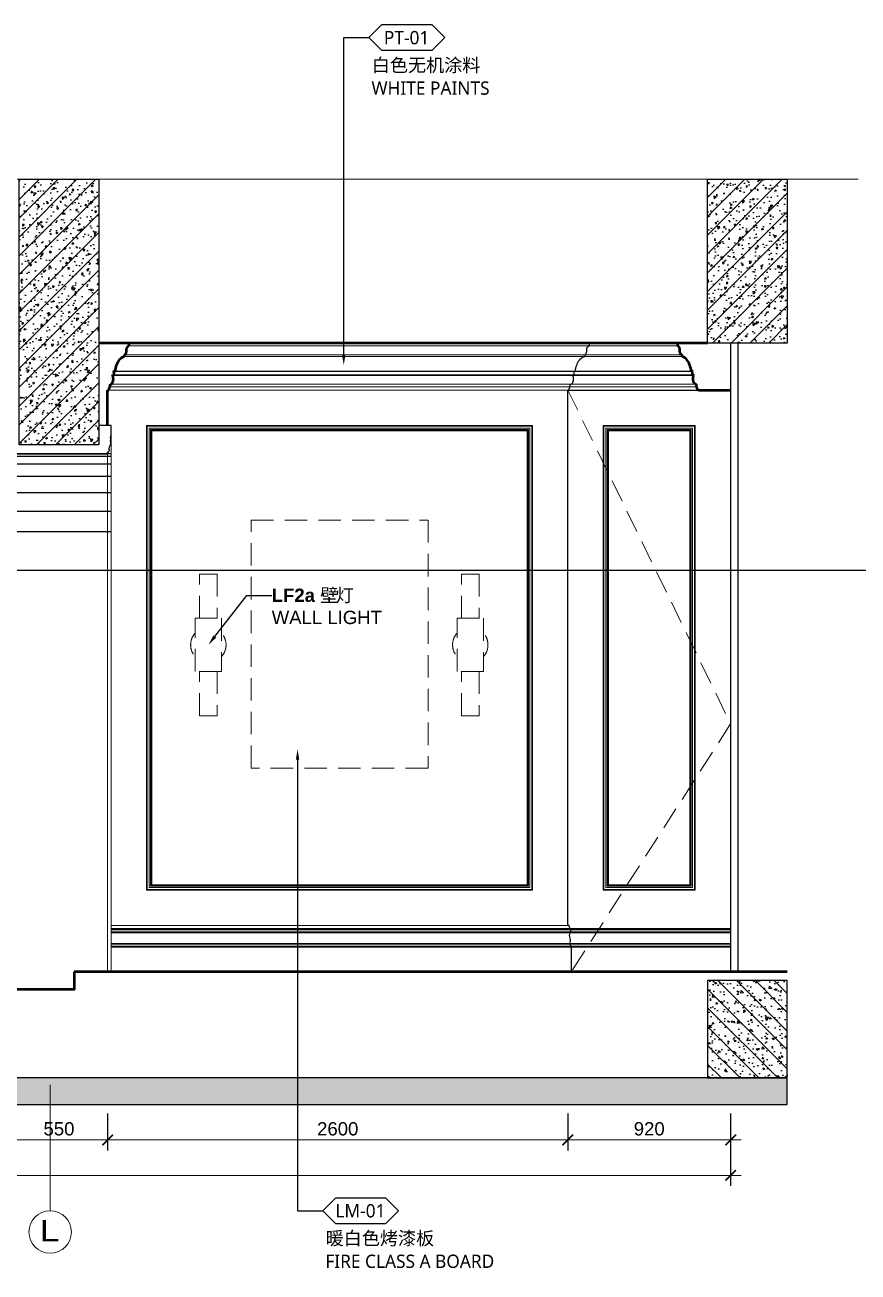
# Model space of a CAD drawing. Header units: millimetres. Extents: x 6321 to 120763, y -355 to 15211.
# Drawn here: x 91249 to 95956, y -225 to 6817 of the extents above; entities that cross this region are included whole.
import ezdxf
from ezdxf import colors
from ezdxf.entities.mleader import LeaderData, LeaderLine
from ezdxf.enums import TextEntityAlignment as Align
from ezdxf.math import Vec2, Vec3

# ---------------------------------------------------------------- set-up
doc = ezdxf.new("R2010")
doc.units = ezdxf.units.MM
doc.linetypes.add('_ACM-G-HIDDEN', pattern=[4.7625, 3.175, -1.5875])
doc.linetypes.add('DASHED', pattern=[19.05, 12.7, -6.35])
for name, color, linetype in [('0 @ 30 (1)', 7, 'Continuous'), ('0 @ 30 (2)', 7, 'Continuous'), ('A-stairs', 2, 'Continuous'), ('I—装饰—中线', 70, 'Continuous'), ('WALL', 7, 'Continuous'), ('WALL TYPE$0$G-ANNO-NOTE-CH', 7, 'Continuous')]:
    doc.layers.add(name, color=color, linetype=linetype)
for name, color, linetype, lineweight in [('_ACM-A-ANNO-DIMS', 2, 'Continuous', 13), ('_ACM-A-ANNO-DIMS @ 30 (2)', 2, 'Continuous', 13), ('_ACM-A-DETL-THIN', 2, 'Continuous', 9), ('_ACM-A-ELVE-HIDD', 1, '_ACM-G-HIDDEN', 13), ('_ACM-A-ELVE-MEDM', 3, 'Continuous', 25), ('_ACM-A-ELVE-THIK', 5, 'Continuous', 50), ('Contour【轮廓线】', 94, 'Continuous', 0)]:
    doc.layers.add(name, color=color, linetype=linetype, lineweight=lineweight)
doc.styles.add('_ACM-G-NOTES', font='arial.ttf')
doc.styles.add('Arial', font='ARIALUNI.ttf')
doc.styles.add('Arial_1', font='arial.ttf', dxfattribs={"height": 75})
doc.styles.add('WALL TYPE$0$Aecom Chinese', font='Microsoft YaHei.ttf')
doc.dimstyles.new('Aec-Arch-M-注释性', dxfattribs={"dimscale": 2, "dimtxt": 2.5, "dimasz": 2, "dimexe": 2, "dimexo": 2, "dimgap": 0.8, "dimtad": 1, "dimdec": 0, "dimrnd": 5, "dimzin": 3, "dimdsep": 46, "dimtxsty": 'Arial', "dimblk": 'WALL TYPE$0$_ArchTick', "dimcen": 2.5, "dimdle": 2, "dimclrd": 256, "dimclrt": 256, "dimazin": 2, "dimtfac": 0.75, "dimtdec": 0, "dimtix": 1, "dimtmove": 2, "dimatfit": 2, "dimfxl": 5, "dimfxlon": 1, "dimtolj": 1, "dimtzin": 0, "dimlwd": -1, "dimarcsym": 0})

# ---------------------------------------------------------------- blocks, each defined once
blk = doc.blocks.new('*U84')
at = {"color": 250}
for p, q in [((0, 590), (0, 0)), ((113.9, 590), (113.9, 0)), ((220, 590), (220, 0)), ((311.1, 590), (311.1, 0)), ((381.1, 590), (381.1, 0)), ((425, 590), (425, 0)), ((440, 590), (440, 0))]:
    blk.add_line(p, q, dxfattribs=at)
blk = doc.blocks.new('*U106')
h = blk.add_hatch(color=250)
h.dxf.hatch_style = 1
h.paths.add_polyline_path([(8790.7, -50), (8790.7, 100), (-2401.3, 100), (-2401.3, -50)])
blk.add_lwpolyline([(8790.7, -50), (8790.7, 100), (-2401.3, 100), (-2401.3, -50)], close=True)
blk = doc.blocks.new('*U107')
h = blk.add_hatch()
h.set_pattern_fill('0-钢筋混凝土001-DOM', color=250, scale=15, pattern_type=2)
h.set_pattern_definition([(45, (-250, -884.64), (-53.033, 53.033), []), (50, (-250, -884.64), (107.58903, -9.4128), [11.25, -123.75]), (355, (-250, -884.64), (-20.8127, 112.8288), [9, -99]), (100.4514, (-241.03, -885.42), (86.7764, 103.4159), [9.561, -105.1713]), (46.1842, (-250, -854.64), (160.0862, -24.8279), [16.875, -185.625]), (96.6356, (-236.66, -856.7), (140.1994, 146.1177), [14.3415, -157.757]), (351.1842, (-250, -854.64), (140.1993, 146.1178), [13.5, -148.5]), (21, (-235, -862.14), (89.53606, -60.39283), [11.25, -123.75]), (326, (-235, -862.14), (36.4973, 108.7725), [9, -99]), (71.4514, (-227.54, -867.17), (126.0334, 48.3796), [9.561, -105.1713]), (37.5, (-250, -884.64), (1.82398, 49.93408), [0.75, -97.8, 0.75, -100.5, 0.75, -99.375]), (7.5, (-250, -884.64), (39.46043, 59.16176), [0.75, -57.3, 0.75, -95.55, 0.75, -37.875]), (327.5, (-283.45, -884.64), (80.07337, -3.38323), [0.75, -37.5, 0.75, -117, 0.75, -155.25]), (317.5, (-298.45, -884.64), (87.47793, 15.01575), [0.75, -48.75, 0.75, -77.7, 0.75, -110.25])])
h.paths.add_polyline_path([(11880.4, -7843.9), (12330.4, -7843.9), (12330.4, -9344.2), (11880.4, -9344.2)])
blk.add_lwpolyline([(11880.4, -7843.9), (12330.4, -7843.9), (12330.4, -9344.2), (11880.4, -9344.2)], close=True)
blk = doc.blocks.new('*U103')
h = blk.add_hatch()
h.set_pattern_fill('0-钢筋混凝土001-DOM', color=250, scale=15, pattern_type=2)
h.set_pattern_definition([(45, (-250, -1460), (-53.033, 53.033), []), (50, (-250, -1460), (107.58903, -9.4128), [11.25, -123.75]), (355, (-250, -1460), (-20.8127, 112.8288), [9, -99]), (100.4514, (-241.03, -1460.78), (86.7764, 103.4159), [9.561, -105.1713]), (46.1842, (-250, -1430), (160.0862, -24.8279), [16.875, -185.625]), (96.6356, (-236.66, -1432.07), (140.1994, 146.1177), [14.3415, -157.757]), (351.1842, (-250, -1430), (140.1993, 146.1178), [13.5, -148.5]), (21, (-235, -1437.5), (89.53606, -60.39283), [11.25, -123.75]), (326, (-235, -1437.5), (36.4973, 108.7725), [9, -99]), (71.4514, (-227.54, -1442.53), (126.0334, 48.3796), [9.561, -105.1713]), (37.5, (-250, -1460), (1.82398, 49.93408), [0.75, -97.8, 0.75, -100.5, 0.75, -99.375]), (7.5, (-250, -1460), (39.46043, 59.16176), [0.75, -57.3, 0.75, -95.55, 0.75, -37.875]), (327.5, (-283.45, -1460), (80.07337, -3.38323), [0.75, -37.5, 0.75, -117, 0.75, -155.25]), (317.5, (-298.45, -1460), (87.47793, 15.01575), [0.75, -48.75, 0.75, -77.7, 0.75, -110.25])])
h.paths.add_polyline_path([(11880.4, -8419.2), (12330.4, -8419.2), (12330.4, -9344.2), (11880.4, -9344.2)])
blk.add_lwpolyline([(11880.4, -8419.2), (12330.4, -8419.2), (12330.4, -9344.2), (11880.4, -9344.2)], close=True)
blk = doc.blocks.new('*U104')
h = blk.add_hatch()
h.set_pattern_fill('0-钢筋混凝土001-DOM', color=250, scale=15, pattern_type=2)
h.set_pattern_definition([(45, (-250, -3685), (-53.033, 53.033), []), (50, (-250, -3685), (107.589, -9.4128), [11.25, -123.75]), (355, (-250, -3685), (-20.8127, 112.8288), [9, -99]), (100.4514, (-241.03, -3685.78), (86.7764, 103.4159), [9.561, -105.1713]), (46.1842, (-250, -3655), (160.0862, -24.8279), [16.875, -185.625]), (96.6356, (-236.66, -3657.07), (140.1994, 146.1177), [14.3415, -157.757]), (351.1842, (-250, -3655), (140.1993, 146.1178), [13.5, -148.5]), (21, (-235, -3662.5), (89.53606, -60.39283), [11.25, -123.75]), (326, (-235, -3662.5), (36.4973, 108.7725), [9, -99]), (71.4514, (-227.54, -3667.53), (126.0334, 48.3796), [9.561, -105.1713]), (37.5, (-250, -3685), (1.82398, 49.93408), [0.75, -97.8, 0.75, -100.5, 0.75, -99.375]), (7.5, (-250, -3685), (39.46043, 59.16176), [0.75, -57.3, 0.75, -95.55, 0.75, -37.875]), (327.5, (-283.45, -3685), (80.07337, -3.38323), [0.75, -37.5, 0.75, -117, 0.75, -155.25]), (317.5, (-298.45, -3685), (87.47793, 15.01575), [0.75, -48.75, 0.75, -77.7, 0.75, -110.25])])
h.paths.add_polyline_path([(11880.4, -9719.2), (12330.4, -9719.2), (12330.4, -10269.2), (11880.4, -10269.2)])
blk.add_lwpolyline([(11880.4, -9719.2), (12330.4, -9719.2), (12330.4, -10269.2), (11880.4, -10269.2)], close=True)
blk = doc.blocks.new('A$Cce934aea')
at = {"layer": '_ACM-A-ELVE-HIDD', "ltscale": 40}
for points in [[(-50, 150), (-50, 400), (50, 400), (50, 150)], [(50, -150), (50, -400), (-50, -400), (-50, -150)]]:
    blk.add_lwpolyline(points, dxfattribs=at)
blk.add_lwpolyline([(-75, 150), (75, 150), (75, -150), (-75, -150)], close=True, dxfattribs=at)
for start, end in [(138.59038, 221.40962), (318.59038, 41.40962)]:
    blk.add_arc((0, 0), 100, start, end, dxfattribs=at)
blk = doc.blocks.new('*U90')
at = {"layer": '_ACM-A-DETL-THIN'}
for points in [[(0, 3084.6), (2180, 3084.6), (2180, 460), (0, 460)], [(30, 3054.6), (2150, 3054.6), (2150, 490), (30, 490)]]:
    blk.add_lwpolyline(points, close=True, dxfattribs=at)
at = {"layer": '_ACM-A-DETL-THIN', "color": 8}
for points in [[(2.7, 3082), (2177.3, 3082), (2177.3, 462.7), (2.7, 462.7)], [(3.3, 3081.3), (2176.7, 3081.3), (2176.7, 463.3), (3.3, 463.3)], [(14.7, 3070), (2165.3, 3070), (2165.3, 474.7), (14.7, 474.7)], [(15.3, 3069.3), (2164.7, 3069.3), (2164.7, 475.3), (15.3, 475.3)], [(22.7, 3062), (2157.3, 3062), (2157.3, 482.7), (22.7, 482.7)], [(23.3, 3061.3), (2156.7, 3061.3), (2156.7, 483.3), (23.3, 483.3)], [(26.7, 3058), (2153.3, 3058), (2153.3, 486.7), (26.7, 486.7)]]:
    blk.add_lwpolyline(points, close=True, dxfattribs=at)
blk = doc.blocks.new('*U91')
at = {"layer": '_ACM-A-DETL-THIN'}
for points in [[(0, 3084.6), (520, 3084.6), (520, 460), (0, 460)], [(30, 3054.6), (490, 3054.6), (490, 490), (30, 490)]]:
    blk.add_lwpolyline(points, close=True, dxfattribs=at)
at = {"layer": '_ACM-A-DETL-THIN', "color": 8}
for points in [[(2.7, 3082), (517.3, 3082), (517.3, 462.7), (2.7, 462.7)], [(3.3, 3081.3), (516.7, 3081.3), (516.7, 463.3), (3.3, 463.3)], [(14.7, 3070), (505.3, 3070), (505.3, 474.7), (14.7, 474.7)], [(15.3, 3069.3), (504.7, 3069.3), (504.7, 475.3), (15.3, 475.3)], [(22.7, 3062), (497.3, 3062), (497.3, 482.7), (22.7, 482.7)], [(23.3, 3061.3), (496.7, 3061.3), (496.7, 483.3), (23.3, 483.3)], [(26.7, 3058), (493.3, 3058), (493.3, 486.7), (26.7, 486.7)]]:
    blk.add_lwpolyline(points, close=True, dxfattribs=at)
blk = doc.blocks.new('*U108')
for points in [[(120, 3550), (120, 3533.8)], [(94.1, 3473.9), (94.3, 3483.1)], [(34.4, 3388.5), (35.7, 3390.8), (42.2, 3390.8)], [(13.7, 3303.1), (13.7, 3316.9)]]:
    blk.add_lwpolyline(points)
for points in [[(28, 3367.7), (29.2, 3370, -3.820271)], [(14, 235.9), (14, 241.1), (12, 244.5, 0.210461), (9.8, 252.3, -0.257124), (7, 260), (0, 260), (0, 3284.6), (7.2, 3284.6)], [(20, 0), (20, 139.4), (17, 142.9, 0.225389), (14, 151.5, 0.258478), (11, 160.1, 0.23997), (13.4, 188.8, -0.251402), (14, 220.4), (14, 225.5)]]:
    blk.add_lwpolyline(points, format="xyb")
blk.add_ellipse((14, 230.7), major_axis=(0, 5.17), ratio=0.583714, start_param=3.141593, end_param=6.283185)
for points in [[(106.8, 3506.2), (106.8, 3508), (106.8, 3509.9), (107.2, 3515.3), (107.9, 3518.8), (108.9, 3522.1), (110.1, 3525.1), (111.5, 3527.7), (114.1, 3530.9), (116, 3532.4), (117.9, 3533.4), (119, 3533.7), (120, 3533.8)], [(42.2, 3390.8), (50.5, 3425.4), (57, 3440.2), (77.1, 3465.5), (83.7, 3469.9), (94.1, 3473.9)], [(94.3, 3483.1), (95.3, 3483.2), (97.2, 3483.8), (99.9, 3485.7), (102, 3488.2), (104.4, 3492.7), (106.2, 3499.1), (106.7, 3502.6), (106.8, 3506.2)], [(29.2, 3370), (30, 3369.8), (30.7, 3369.8), (31.5, 3370), (32.2, 3370.3), (32.9, 3370.8), (33.5, 3371.4), (34.7, 3373.1), (35.6, 3375.2), (36.2, 3377.6), (36.4, 3380.2), (36.3, 3382.8), (36.1, 3384.1), (35.4, 3386.5), (34.4, 3388.5)], [(13.7, 3316.9), (15.6, 3316.9), (17.6, 3317.2), (21.3, 3319), (24.7, 3322.2), (26.3, 3324.3), (28.9, 3329.4), (29.9, 3332.3), (30.8, 3335.4), (31.5, 3338.6), (31.9, 3341.9), (32.2, 3345.4), (32, 3352.3), (31.6, 3355.7), (31, 3358.9), (30.2, 3362), (29.2, 3365), (28, 3367.7)], [(7.2, 3284.6), (7.8, 3291.2), (8.5, 3294.1), (9.6, 3297.3), (11.6, 3300.8), (13.7, 3303.1)]]:
    blk.add_spline(points, degree=3)
blk = doc.blocks.new('K_1208044515')
at = {"layer": '_ACM-A-ELVE-THIK'}
for points in [[(60, 0), (60, -16.2)], [(34.1, -76.1), (34.3, -66.9)], [(-25.6, -161.5), (-24.3, -159.2), (-17.8, -159.2)], [(-60, -465.4), (-60, -265.4)], [(-60, -265.4), (-52.8, -265.4)], [(-46.3, -246.9), (-46.3, -233.1)]]:
    blk.add_lwpolyline(points, dxfattribs=at)
blk.add_lwpolyline([(-32, -182.3), (-30.8, -180, -3.820271)], format="xyb", dxfattribs=at)
for points in [[(34.3, -66.9), (35.3, -66.8), (37.2, -66.2), (39.9, -64.3), (42, -61.8), (44.4, -57.3), (46.2, -50.9), (46.7, -47.4), (46.8, -43.8)], [(46.8, -43.8), (46.8, -42), (46.8, -40.1), (47.2, -34.7), (47.9, -31.2), (48.9, -27.9), (50.1, -24.9), (51.5, -22.3), (54.1, -19.1), (56, -17.6), (57.9, -16.6), (59, -16.3), (60, -16.2)], [(-17.8, -159.2), (-9.5, -124.6), (-3, -109.8), (17.1, -84.5), (23.7, -80.1), (34.1, -76.1)], [(-46.3, -233.1), (-44.4, -233.1), (-42.4, -232.8), (-38.7, -231), (-35.3, -227.8), (-33.7, -225.7), (-31.1, -220.6), (-30.1, -217.7), (-29.2, -214.6), (-28.5, -211.4), (-28.1, -208.1), (-27.8, -204.6), (-28, -197.7), (-28.4, -194.3), (-29, -191.1), (-29.8, -188), (-30.8, -185), (-32, -182.3)], [(-30.8, -180), (-30, -180.2), (-29.3, -180.2), (-28.5, -180), (-27.8, -179.7), (-27.1, -179.2), (-26.5, -178.6), (-25.3, -176.9), (-24.4, -174.8), (-23.8, -172.4), (-23.6, -169.8), (-23.7, -167.2), (-23.9, -165.9), (-24.6, -163.5), (-25.6, -161.5)], [(-52.8, -265.4), (-52.2, -258.8), (-51.5, -255.9), (-50.4, -252.7), (-48.4, -249.2), (-46.3, -246.9)]]:
    blk.add_spline(points, degree=3, dxfattribs=at)
blk = doc.blocks.new('WALL TYPE$0$_ArchTick')
at = {"color": 0, "linetype": 'ByBlock', "const_width": 0.15}
blk.add_lwpolyline([(-0.5, -0.5), (0.5, 0.5)], dxfattribs=at)
blk = doc.blocks.new('*D242')
at = {"layer": '_ACM-A-ANNO-DIMS', "color": 0, "lineweight": -2, "transparency": 16777216}
for p, q in [((94316.5, 670.7), (94316.5, 460.7)), ((95236.5, 670.7), (95236.5, 460.7))]:
    blk.add_line(p, q, dxfattribs=at)
at = {"layer": '_ACM-A-ANNO-DIMS', "transparency": 16777216}
blk.add_line((94256.5, 520.7), (95296.5, 520.7), dxfattribs=at)
at = {"layer": 'Defpoints', "color": 0, "transparency": 16777216}
for p in [(94316.5, 1730.7), (95236.5, 1730.7), (95236.5, 520.7)]:
    blk.add_point(p, dxfattribs=at)
at = {"layer": '_ACM-A-ANNO-DIMS', "transparency": 16777216, "xscale": 60, "yscale": 60, "zscale": 60, "rotation": 180}
blk.add_blockref('WALL TYPE$0$_ArchTick', (94316.5, 520.7), dxfattribs=at)
at = {"layer": '_ACM-A-ANNO-DIMS', "transparency": 16777216, "xscale": 60, "yscale": 60, "zscale": 60}
blk.add_blockref('WALL TYPE$0$_ArchTick', (95236.5, 520.7), dxfattribs=at)
at = {"layer": '_ACM-A-ANNO-DIMS', "transparency": 16777216, "insert": (94776.5, 583), "char_height": 75, "attachment_point": 5, "style": 'Arial'}
blk.add_mtext('\\A1;920', dxfattribs=at)
blk = doc.blocks.new('*D243')
at = {"layer": '_ACM-A-ANNO-DIMS', "color": 0, "lineweight": -2, "transparency": 16777216}
for p, q in [((91716.4, 670.7), (91716.4, 460.7)), ((94316.5, 670.7), (94316.5, 460.7))]:
    blk.add_line(p, q, dxfattribs=at)
at = {"layer": '_ACM-A-ANNO-DIMS', "transparency": 16777216}
blk.add_line((91656.4, 520.7), (94376.5, 520.7), dxfattribs=at)
at = {"layer": 'Defpoints', "color": 0, "transparency": 16777216}
for p in [(91716.4, 1730.7), (94316.5, 1730.7), (94316.5, 520.7)]:
    blk.add_point(p, dxfattribs=at)
at = {"layer": '_ACM-A-ANNO-DIMS', "transparency": 16777216, "xscale": 60, "yscale": 60, "zscale": 60, "rotation": 180}
blk.add_blockref('WALL TYPE$0$_ArchTick', (91716.4, 520.7), dxfattribs=at)
at = {"layer": '_ACM-A-ANNO-DIMS', "transparency": 16777216, "xscale": 60, "yscale": 60, "zscale": 60}
blk.add_blockref('WALL TYPE$0$_ArchTick', (94316.5, 520.7), dxfattribs=at)
at = {"layer": '_ACM-A-ANNO-DIMS', "transparency": 16777216, "insert": (93016.4, 583), "char_height": 75, "attachment_point": 5, "style": 'Arial'}
blk.add_mtext('\\A1;2600', dxfattribs=at)
blk = doc.blocks.new('*D244')
at = {"layer": '_ACM-A-ANNO-DIMS', "color": 0, "lineweight": -2, "transparency": 16777216}
for p, q in [((91166.6, 670.7), (91166.6, 460.7)), ((91716.4, 670.7), (91716.4, 460.7))]:
    blk.add_line(p, q, dxfattribs=at)
at = {"layer": '_ACM-A-ANNO-DIMS', "transparency": 16777216}
blk.add_line((91106.6, 520.7), (91776.4, 520.7), dxfattribs=at)
at = {"layer": 'Defpoints', "color": 0, "transparency": 16777216}
for p in [(91166.6, 1730.7), (91716.4, 1730.7), (91716.4, 520.7)]:
    blk.add_point(p, dxfattribs=at)
at = {"layer": '_ACM-A-ANNO-DIMS', "transparency": 16777216, "xscale": 60, "yscale": 60, "zscale": 60, "rotation": 180}
blk.add_blockref('WALL TYPE$0$_ArchTick', (91166.6, 520.7), dxfattribs=at)
at = {"layer": '_ACM-A-ANNO-DIMS', "transparency": 16777216, "xscale": 60, "yscale": 60, "zscale": 60}
blk.add_blockref('WALL TYPE$0$_ArchTick', (91716.4, 520.7), dxfattribs=at)
at = {"layer": '_ACM-A-ANNO-DIMS', "transparency": 16777216, "insert": (91441.5, 583), "char_height": 75, "attachment_point": 5, "style": 'Arial'}
blk.add_mtext('\\A1;550', dxfattribs=at)
blk = doc.blocks.new('*D248')
at = {"layer": '_ACM-A-ANNO-DIMS', "color": 0, "lineweight": -2, "transparency": 16777216}
for p, q in [((84966.6, 470.7), (84966.6, 260.7)), ((95236.5, 470.7), (95236.5, 260.7))]:
    blk.add_line(p, q, dxfattribs=at)
at = {"layer": '_ACM-A-ANNO-DIMS', "transparency": 16777216}
blk.add_line((84906.6, 320.7), (95296.5, 320.7), dxfattribs=at)
at = {"layer": 'Defpoints', "color": 0, "transparency": 16777216}
for p in [(84966.6, 1730.7), (95236.5, 1730.7), (95236.5, 320.7)]:
    blk.add_point(p, dxfattribs=at)
at = {"layer": '_ACM-A-ANNO-DIMS', "transparency": 16777216, "xscale": 60, "yscale": 60, "zscale": 60, "rotation": 180}
blk.add_blockref('WALL TYPE$0$_ArchTick', (84966.6, 320.7), dxfattribs=at)
at = {"layer": '_ACM-A-ANNO-DIMS', "transparency": 16777216, "xscale": 60, "yscale": 60, "zscale": 60}
blk.add_blockref('WALL TYPE$0$_ArchTick', (95236.5, 320.7), dxfattribs=at)
at = {"layer": '_ACM-A-ANNO-DIMS', "transparency": 16777216, "insert": (90101.5, 383), "char_height": 75, "attachment_point": 5, "style": 'Arial'}
blk.add_mtext('\\A1;10270', dxfattribs=at)
blk = doc.blocks.new('*U92')
for points in [[(0, 4), (0, 10), (0, 18), (0, 26), (0, 27.72)], [(0, 4), (0, 10)]]:
    blk.add_lwpolyline(points)
blk.add_circle((0, 0), 4)
at = {"style": '_ACM-G-NOTES'}
blk.add_attdef('A', text='', height=4, dxfattribs=at).set_placement((-1.79, -1.75), (1.94, -1.75), align=Align.FIT)
blk = doc.blocks.new('*U94')
for p, q in [((-0.65, 0), (-59.96, 0)), ((0.65, 0), (59.96, 0))]:
    blk.add_line(p, q)
blk.add_lwpolyline([(-0.65, 0), (-0.325, 1.1), (0.325, -1.1), (0.65, 0)])
blk = doc.blocks.new('WHA12202707')
at = {"transparency": 16777216}
for p, q in [((2.38, 2.38), (0, 0)), ((11.91, 2.38), (2.38, 2.38)), ((11.91, 2.38), (14.29, 0)), ((2.38, -2.38), (0, 0)), ((11.91, -2.38), (14.29, 0)), ((2.38, -2.38), (11.91, -2.38))]:
    blk.add_line(p, q, dxfattribs=at)
at = {"transparency": 16777216, "style": 'WALL TYPE$0$Aecom Chinese'}
blk.add_attdef('英文2', (0.49, -14.58), '', height=2.5, dxfattribs=at)
at = {"layer": 'WALL TYPE$0$G-ANNO-NOTE-CH', "transparency": 16777216, "style": 'WALL TYPE$0$Aecom Chinese'}
blk.add_attdef('编号', text='', height=2.5, dxfattribs=at).set_placement((7.1, 0), align=Align.MIDDLE)
for tag, p in [('中文', (0.54, -5.18)), ('英文', (0.49, -9.51))]:
    blk.add_attdef(tag, text='', height=2.5, dxfattribs=at).set_placement(p, align=Align.MIDDLE_LEFT)

msp = doc.modelspace()

# ---------------------------------------------------------------- linework, layer by layer
msp.add_xline((51096.6, 3738.8), (1, 0))
at = {"layer": '_ACM-A-DETL-THIN', "color": 8}
for points in [[(94936.5, 5004.6), (91836.5, 5004.6)], [(94962.4, 4944.6), (91810.6, 4944.6)], [(94962.2, 4953.8), (91810.8, 4953.8)], [(95014.3, 4861.5), (91758.7, 4861.5)], [(95028.5, 4838.4), (91744.4, 4838.4)], [(95025, 4840.7), (91748, 4840.7)], [(95022, 4859.2), (91750.9, 4859.2)], [(95042.8, 4773.8), (91730.2, 4773.8)], [(95040.2, 4787.7), (91732.8, 4787.7)], [(91736.5, 4498.4), (91736.5, 1470.7)], [(91716.4, 4395.4), (91716.4, 1470.7)], [(91716.4, 3955.4), (91166.6, 3955.4)], [(95236.5, 1715.2), (91736.5, 1715.2)], [(95236.5, 1711.8), (91736.5, 1711.8)], [(95236.5, 1706.6), (91736.5, 1706.6)], [(95236.5, 1696.3), (91736.5, 1696.3)], [(95236.5, 1691.1), (91736.5, 1691.1)], [(95236.5, 1630.8), (91736.5, 1630.8)], [(95236.5, 1622.2), (91736.5, 1622.2)], [(95236.5, 1613.6), (91736.5, 1613.6)], [(95236.5, 1610.1), (91736.5, 1610.1)]]:
    msp.add_lwpolyline(points, dxfattribs=at)
at = {"layer": '_ACM-A-DETL-THIN'}
for points in [[(94316.5, 4755.4), (91723.7, 4755.4)], [(94316.5, 1730.7), (91736.5, 1730.7)]]:
    msp.add_lwpolyline(points, dxfattribs=at)
at = {"layer": '_ACM-A-DETL-THIN', "color": 8, "linetype": 'DASHED', "ltscale": 10}
msp.add_lwpolyline([(92526.5, 4020.7), (93526.5, 4020.7), (93526.5, 2620.7), (92526.5, 2620.7)], close=True, dxfattribs=at)
at = {"layer": '_ACM-A-ELVE-HIDD', "ltscale": 40}
msp.add_lwpolyline([(94316.5, 4755.4), (95236.5, 2870.7), (94336.5, 1470.7)], dxfattribs=at)
at = {"layer": '_ACM-A-ELVE-MEDM'}
msp.add_lwpolyline([(91166.6, 4395.4), (91716.4, 4395.4), (91716.4, 4405.4), (91720.4, 4405.4, -0.262247), (91723.4, 4408.9), (91723.4, 4411.3, 0.824383), (91724.4, 4417.3, -0.186128), (91733, 4445.5, 0.282378), (91733.5, 4457.8, 0.636149), (91731.5, 4465, 0.284819), (91731.5, 4488.8, 0.623496), (91733.5, 4493.6, -0.37825), (91736.5, 4498.4), (91736.5, 4555.4), (91666.5, 4555.4)], format="xyb", dxfattribs=at)
at = {"layer": '_ACM-A-ELVE-THIK'}
for points in [[(95106.5, 5020.7), (91666.5, 5020.7)], [(94936.5, 5020.7), (94936.5, 5004.6)], [(94962.4, 4944.6), (94962.2, 4953.8)], [(95022, 4859.2), (95020.8, 4861.5), (95014.3, 4861.5)], [(95042.8, 4773.8), (95042.8, 4787.7)], [(95056.5, 4755.4), (95049.3, 4755.4)], [(95056.5, 4755.4), (95236.5, 4755.4)], [(91526.5, 1470.7), (91526.5, 1370.7), (91116.5, 1370.7), (91116.5, 1270.7)], [(95556.5, 1470.7), (91526.5, 1470.7)]]:
    msp.add_lwpolyline(points, dxfattribs=at)
msp.add_lwpolyline([(95028.5, 4838.4), (95027.2, 4840.7, 3.820271)], format="xyb", dxfattribs=at)
for points in [[(94949.6, 4976.9), (94949.7, 4978.7), (94949.7, 4980.6), (94949.2, 4986), (94948.6, 4989.5), (94947.6, 4992.8), (94946.4, 4995.8), (94945, 4998.4), (94942.4, 5001.6), (94940.5, 5003.1), (94938.5, 5004.1), (94937.5, 5004.4), (94936.5, 5004.6)], [(94962.2, 4953.8), (94961.2, 4953.9), (94959.3, 4954.5), (94956.6, 4956.4), (94954.5, 4958.9), (94952, 4963.4), (94950.2, 4969.9), (94949.8, 4973.3), (94949.6, 4976.9)], [(95014.3, 4861.5), (95006, 4896.1), (94999.5, 4911), (94979.4, 4936.3), (94972.8, 4940.6), (94962.4, 4944.6)], [(95027.2, 4840.7), (95026.5, 4840.6), (95025.7, 4840.6), (95025, 4840.7), (95024.3, 4841), (95023.6, 4841.5), (95023, 4842.1), (95021.8, 4843.8), (95020.9, 4845.9), (95020.3, 4848.3), (95020.1, 4850.9), (95020.2, 4853.6), (95020.4, 4854.8), (95021.1, 4857.2), (95022, 4859.2)], [(95042.8, 4787.7), (95040.8, 4787.6), (95038.9, 4787.9), (95035.2, 4789.7), (95031.8, 4792.9), (95030.2, 4795.1), (95027.6, 4800.1), (95026.5, 4803), (95025.7, 4806.1), (95025, 4809.3), (95024.6, 4812.7), (95024.3, 4816.1), (95024.5, 4823), (95024.9, 4826.4), (95025.5, 4829.6), (95026.3, 4832.7), (95027.3, 4835.7), (95028.5, 4838.4)], [(95049.3, 4755.4), (95048.7, 4762), (95048, 4764.9), (95046.8, 4768.1), (95044.9, 4771.5), (95042.8, 4773.8)]]:
    msp.add_spline(points, degree=3, dxfattribs=at)
at = {"layer": 'A-stairs'}
msp.add_lwpolyline([(94316.5, 1730.7), (94316.5, 4755.4), (95236.5, 4755.4), (95236.5, 1470.7), (94316.5, 1470.7)], dxfattribs=at)
at = {"layer": 'Contour【轮廓线】', "color": 94}
msp.add_line((94316.5, 2119.1), (94316.5, 2149.2), dxfattribs=at)
at = {"layer": 'I—装饰—中线', "color": 8}
for p, q in [((95236.5, 5020.7), (95236.5, 1470.7)), ((95276.5, 5020.7), (95276.5, 1470.7))]:
    msp.add_line(p, q, dxfattribs=at)

# ---------------------------------------------------------------- block references
at = {"xscale": -1, "rotation": 270}
msp.add_blockref('*U84', (91146.5, 3955.4), dxfattribs=at)
at = {"layer": '_ACM-A-ANNO-DIMS', "linetype": 'Continuous', "ltscale": 2, "xscale": 100, "yscale": 100, "zscale": 100}
msp.add_blockref('*U94', (89960.5, 5945.7), dxfattribs=at)
at = {"layer": '_ACM-A-ANNO-DIMS'}
for p in [(92285.4, 3316.4), (93765.4, 3316.4)]:
    msp.add_blockref('A$Cce934aea', p, dxfattribs=at)
at = {"layer": '_ACM-A-ANNO-DIMS', "linetype": 'Continuous', "ltscale": 2}
ref = msp.add_blockref('*U92', (91391.5, 0.7), dxfattribs=dict(at, xscale=-30, yscale=30, zscale=30))
ref.add_attrib('A', 'L', dxfattribs={"layer": '0', "height": 120, "style": '_ACM-G-NOTES', "width": 1.201932}).set_placement((91333.3, -51.7), (91445.3, -51.7), align=Align.FIT)
at = {"layer": '_ACM-A-DETL-THIN'}
for name, p in [('*U90', (91936.5, 1470.7)), ('*U91', (94516.5, 1470.7))]:
    msp.add_blockref(name, p, dxfattribs=at)
at = {"layer": '_ACM-A-ELVE-MEDM'}
msp.add_blockref('*U108', (94316.5, 1470.7), dxfattribs=at)
at = {"layer": '_ACM-A-ELVE-THIK'}
msp.add_blockref('K_1208044515', (91776.5, 5020.7), dxfattribs=at)
at = {"layer": 'WALL', "rotation": 180}
for name, p in [('*U107', (103546.9, -3398.5)), ('*U103', (107436.9, -3398.5))]:
    msp.add_blockref(name, p, dxfattribs=at)
at = {"layer": 'WALL', "xscale": -1}
msp.add_blockref('*U104', (107436.9, 11140), dxfattribs=at)
at = {"layer": 'WALL'}
msp.add_blockref('*U106', (86765.8, 770.7), dxfattribs=at)

# ---------------------------------------------------------------- dimensions: what is measured, and where the dimension line sits
at = {"layer": '_ACM-A-ANNO-DIMS @ 30 (2)'}
for base, p1, p2, picture, middle in [((95236.5, 320.7), (84966.6, 1730.7), (95236.5, 1730.7), '*D248', (90101.5, 383)), ((91716.4, 520.7), (91166.6, 1730.7), (91716.4, 1730.7), '*D244', (91441.5, 583)), ((94316.5, 520.7), (91716.4, 1730.7), (94316.5, 1730.7), '*D243', (93016.4, 583)), ((95236.5, 520.7), (94316.5, 1730.7), (95236.5, 1730.7), '*D242', (94776.5, 583))]:
    dim = msp.add_linear_dim(base=base, p1=p1, p2=p2, dimstyle='Aec-Arch-M-注释性', override={"dimscale": 30, "dimzin": 8, "dimtix": 1, "dimtofl": 1, "dimtmove": 2, "dimatfit": 2}, dxfattribs=at)
    dim.commit()
    dim.dimension.update_dxf_attribs({"geometry": picture, "text_midpoint": middle})

# ---------------------------------------------------------------- leaders
at = {"layer": '0 @ 30 (1)'}
ml = msp.add_multileader_block('Standard', dxfattribs=at)
ml.set_content('WHA12202707', color=256, scale=30)
ml.set_attribute('编号', 'PT-01', width=0)
ml.set_attribute('中文', '白色无机涂料', width=0)
ml.set_attribute('英文', 'WHITE PAINTS', width=0)
ml.set_attribute('英文2', '', width=0)
ml.set_leader_properties(color=2)
ml.build(insert=Vec2(0, 0))
ml.multileader.update_dxf_attribs({"text_right_attachment_type": 6, "dogleg_length": 0.36, "arrow_head_size": 60, "scale": 30})
ctx = ml.context
ctx.base_point, ctx.scale, ctx.char_height, ctx.arrow_head_size, ctx.landing_gap_size, ctx.plane_origin = Vec3(93192.6, 6745.7), 30, 2250, 60, 2.7, Vec3(95659, 3685.9)
ctx.right_attachment = 6
notes = []
notes.append((ctx, [(0, (1, 1, 0), (93050.4, 6745.7), (1, 0), 142.2, [(0, [(93050.4, 4895.2)], 0, [])])]))
ctx.block.insert = Vec3(93192.6, 6745.7)
ml = msp.add_multileader_block('Standard', dxfattribs=at)
ml.set_content('WHA12202707', color=256, scale=30)
ml.set_attribute('编号', 'LM-01', width=0)
ml.set_attribute('中文', '暖白色烤漆板', width=0)
ml.set_attribute('英文', 'FIRE CLASS A BOARD', width=0)
ml.set_attribute('英文2', '', width=0)
ml.set_leader_properties(color=2)
ml.build(insert=Vec2(0, 0))
ml.multileader.update_dxf_attribs({"text_right_attachment_type": 6, "dogleg_length": 0.36, "arrow_head_size": 60, "scale": 30})
ctx = ml.context
ctx.base_point, ctx.scale, ctx.char_height, ctx.arrow_head_size, ctx.landing_gap_size, ctx.plane_origin = Vec3(92931.7, 120.7), 30, 2250, 60, 2.7, Vec3(95398.1, -4014.1)
ctx.right_attachment = 6
notes.append((ctx, [(0, (1, 1, 0), (92789.5, 120.7), (1, 0), 142.2, [(2, [(92789.5, 2727.3), (92789.5, 1888.3), (92789.5, 1666.6)], 0, [])])]))
ctx.block.insert = Vec3(92931.7, 120.7)
at = {"layer": '0 @ 30 (2)', "color": 2, "linetype": 'ByBlock', "lineweight": -2}
ml = msp.add_multileader_mtext('Standard', dxfattribs=at)
ml.set_content('{\\fArial|b1|i0|c0|p34;\\C256;LF2a \\fSimHei|b0|i0|c134|p49;\\T0.85;壁灯\\P\\pxsm1,ql,t0.75;\\fArial|b0|i0|c0|p34;\\T1;WALL LIGHT}', color=2, style='Arial_1')
ml.set_leader_properties()
ml.build(insert=Vec2(0, 0))
ml.multileader.update_dxf_attribs({"dogleg_length": 1, "arrow_head_size": 60, "scale": 30})
ctx = ml.context
ctx.base_point, ctx.scale, ctx.char_height, ctx.arrow_head_size, ctx.landing_gap_size, ctx.plane_origin = Vec3(92643.3, 3595.7), 30, 75, 60, 0.09, Vec3(92174.9, 5354.1)
notes.append((ctx, [(0, (1, 1, 0), (92503.3, 3595.7), (1, 0), 140, [(0, [(92285.4, 3316.4)], 0, [])])]))
ctx.mtext.insert, ctx.mtext.flow_direction = Vec3(92643.4, 3633.9), 5
for ctx, leaders in notes:
    for number, flags, end, landing, length, lines in leaders:
        leader = LeaderData()
        leader.index, (leader.has_last_leader_line, leader.has_dogleg_vector, leader.attachment_direction) = number, flags
        leader.last_leader_point, leader.dogleg_vector, leader.dogleg_length = Vec3(end), Vec3(landing), length
        for number, points, colour, breaks in lines:
            line = LeaderLine()
            line.index, line.vertices, line.color, line.breaks = number, Vec3.list(points), colors.encode_raw_color(colour), breaks
            leader.lines.append(line)
        ctx.leaders.append(leader)

doc.saveas('drawing.dxf')
